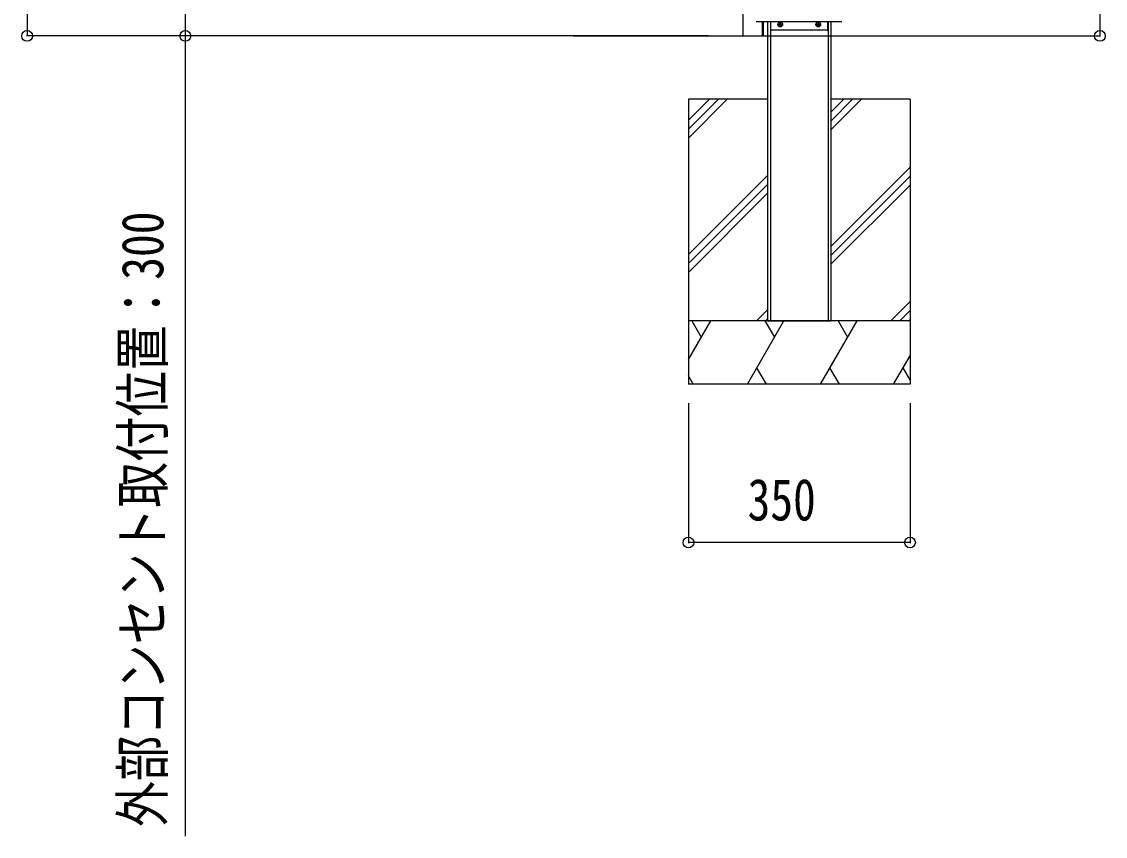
# Model space of a CAD drawing. Units: millimetres, scale not verified. Extents: x -8410 to 8410, y -5940 to 5940.
# Drawn here: x -6863 to -5151, y -1824 to -538 of the extents above; entities that cross this region are included whole.
import ezdxf
from ezdxf.enums import TextEntityAlignment as Align

# ---------------------------------------------------------------- set-up
doc = ezdxf.new("R2010")
doc.units = ezdxf.units.MM
doc.header["$LTSCALE"] = 30
doc.layers.add('0-5_YKK_A1', color=4, linetype='Continuous')
doc.layers.add('0-6_YKK_D', color=6, linetype='Continuous')
doc.styles.add('ＭＳ ゴシック', font='')
doc.styles.get('ＭＳ ゴシック').set_extended_font_data('MS Gothic')

msp = doc.modelspace()

# ---------------------------------------------------------------- linework, layer by layer
at = {"layer": '0-5_YKK_A1'}
for p, q in [((-5723.26, -560.1), (-5723.26, -290.81)), ((-5701.42, -537.6), (-5702.15, -537.6)), ((-5693.66, -537.6), (-5693.66, -560.1)), ((-5691.86, -537.6), (-5691.86, -560.1)), ((-5684.86, -537.6), (-5684.86, -560.1)), ((-5680.36, -537.6), (-5680.36, -560.1)), ((-5679.86, -550.1), (-5679.86, -537.6)), ((-5669.01, -542.1), (-5660.71, -542.1)), ((-5666.91, -541.75), (-5666.91, -542.45)), ((-5666.91, -541.75), (-5665.71, -541.75)), ((-5666.91, -542.45), (-5665.71, -542.45)), ((-5665.21, -540.05), (-5664.51, -540.05)), ((-5665.21, -540.05), (-5665.21, -541.25)), ((-5665.21, -542.95), (-5665.21, -544.15)), ((-5665.21, -544.15), (-5664.51, -544.15)), ((-5664.86, -546.25), (-5664.86, -537.95)), ((-5664.51, -540.05), (-5664.51, -541.25)), ((-5664.51, -542.95), (-5664.51, -544.15)), ((-5664.01, -541.75), (-5662.81, -541.75)), ((-5664.01, -542.45), (-5662.81, -542.45)), ((-5662.81, -541.75), (-5662.81, -542.45)), ((-5609.01, -542.1), (-5600.71, -542.1)), ((-5606.91, -541.75), (-5606.91, -542.45)), ((-5606.91, -541.75), (-5605.71, -541.75)), ((-5606.91, -542.45), (-5605.71, -542.45)), ((-5605.21, -540.05), (-5604.51, -540.05)), ((-5605.21, -540.05), (-5605.21, -541.25)), ((-5605.21, -542.95), (-5605.21, -544.15)), ((-5605.21, -544.15), (-5604.51, -544.15)), ((-5604.86, -546.25), (-5604.86, -537.95)), ((-5604.51, -540.05), (-5604.51, -541.25)), ((-5604.51, -542.95), (-5604.51, -544.15)), ((-5604.01, -541.75), (-5602.81, -541.75)), ((-5604.01, -542.45), (-5602.81, -542.45)), ((-5602.81, -541.75), (-5602.81, -542.45)), ((-5589.86, -550.1), (-5589.86, -537.6)), ((-5589.36, -537.6), (-5589.36, -560.1)), ((-5584.86, -537.6), (-5584.86, -560.1)), ((-5567.57, -537.6), (-5568.3, -537.6)), ((-5684.86, -560.1), (-5684.86, -1010.1)), ((-5680.36, -560.1), (-5680.36, -1010.1)), ((-5590.86, -551.1), (-5678.86, -551.1)), ((-5589.36, -560.1), (-5589.36, -1010.1)), ((-5584.86, -560.1), (-5584.86, -1010.1)), ((-5809.86, -660.1), (-5809.86, -1110.1)), ((-5684.86, -660.1), (-5809.86, -660.1)), ((-5809.86, -693.2), (-5776.76, -660.1)), ((-5809.86, -707.34), (-5762.62, -660.1)), ((-5809.86, -721.49), (-5748.47, -660.1)), ((-5459.86, -660.1), (-5584.86, -660.1)), ((-5584.86, -680.33), (-5564.63, -660.1)), ((-5584.86, -694.48), (-5550.48, -660.1)), ((-5584.86, -708.62), (-5536.34, -660.1)), ((-5459.86, -660.1), (-5459.86, -1110.1)), ((-5584.86, -892.47), (-5459.86, -767.47)), ((-5809.86, -905.33), (-5684.86, -780.33)), ((-5584.86, -906.61), (-5459.86, -781.61)), ((-5809.86, -919.48), (-5684.86, -794.48)), ((-5584.86, -920.75), (-5459.86, -795.75)), ((-5809.86, -933.62), (-5684.86, -808.62)), ((-5702.49, -1010.1), (-5684.86, -992.47)), ((-5490.36, -1010.1), (-5459.86, -979.6)), ((-5688.35, -1010.1), (-5684.86, -1006.61)), ((-5476.22, -1010.1), (-5459.86, -993.74)), ((-5462.08, -1010.1), (-5459.86, -1007.88)), ((-5459.86, -1010.1), (-5809.86, -1010.1)), ((-5809.86, -1071.27), (-5774.54, -1010.1)), ((-5804.54, -1010.1), (-5789.54, -1036.08)), ((-5716.81, -1110.1), (-5659.07, -1010.1)), ((-5689.07, -1010.1), (-5674.07, -1036.08)), ((-5684.86, -1010.1), (-5584.86, -1010.1)), ((-5601.34, -1110.1), (-5543.6, -1010.1)), ((-5573.6, -1010.1), (-5558.6, -1036.08)), ((-5485.87, -1110.1), (-5459.86, -1065.05)), ((-5686.81, -1110.1), (-5701.81, -1084.12)), ((-5571.34, -1110.1), (-5586.34, -1084.12)), ((-5459.86, -1103.18), (-5470.87, -1084.12)), ((-5802.28, -1110.1), (-5809.86, -1096.97)), ((-5459.86, -1110.1), (-5809.86, -1110.1))]:
    msp.add_line(p, q, dxfattribs=at)
msp.add_lwpolyline([(-5568.3, -537.6), (-5568.8, -537.6), (-5700.92, -537.6), (-5701.42, -537.6)], dxfattribs=at)
for centre in [(-5664.86, -542.1), (-5604.86, -542.1)]:
    msp.add_circle(centre, 3.75, dxfattribs=at)
for centre, radius, start, end in [((-5702.15, -537.1), 0.5, 180, 270), ((-5665.71, -541.25), 0.5, 270, 0), ((-5665.71, -542.95), 0.5, 0, 90), ((-5664.01, -541.25), 0.5, 180, 270), ((-5664.01, -542.95), 0.5, 90, 180), ((-5605.71, -541.25), 0.5, 270, 0), ((-5605.71, -542.95), 0.5, 0, 90), ((-5604.01, -541.25), 0.5, 180, 270), ((-5604.01, -542.95), 0.5, 90, 180), ((-5678.86, -550.1), 1, 180, 270), ((-5590.86, -550.1), 1, 270, 0)]:
    msp.add_arc(centre, radius, start, end, dxfattribs=at)
at = {"layer": '0-6_YKK_D'}
for p, q in [((-6854.66, 689.9), (-6854.66, -560.1)), ((-5159.86, -93.1), (-5159.86, -560.1)), ((-5993.16, -560.1), (-6855.66, -560.1)), ((-5778.36, -560.1), (-6605.66, -560.1)), ((-5992.16, -560.1), (-5359.86, -560.1)), ((-5490.36, -560.1), (-5158.86, -560.1)), ((-5809.86, -1140.1), (-5809.86, -1361.1)), ((-5459.86, -1140.1), (-5459.86, -1361.1)), ((-5459.86, -1360.1), (-5809.86, -1360.1))]:
    msp.add_line(p, q, dxfattribs=at)
msp.add_lwpolyline([(-6604.66, -260.1), (-6604.66, -560.1), (-6604.66, -1824.1)], dxfattribs=at)
for centre in [(-6854.66, -560.1), (-6604.66, -560.1), (-5159.86, -560.1), (-5809.86, -1360.1), (-5459.86, -1360.1)]:
    msp.add_circle(centre, 8.5, dxfattribs=at)

# ---------------------------------------------------------------- texts
at = {"layer": '0-6_YKK_D', "style": 'ＭＳ ゴシック', "width": 0.8}
msp.add_text('外部コンセント取付位置：300', height=65.98, rotation=90, dxfattribs=at).set_placement((-6619.66, -1809.1), align=Align.BOTTOM_LEFT)
msp.add_text('350', height=65.98, dxfattribs=at).set_placement((-5716.46, -1345.1), align=Align.BOTTOM_LEFT)

doc.saveas('drawing.dxf')
